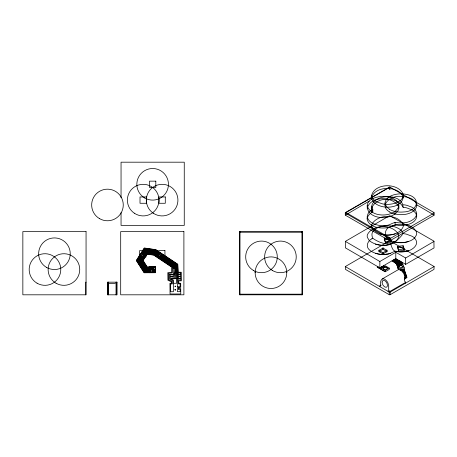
<?xml version="1.0" encoding="UTF-8"?>
<svg xmlns="http://www.w3.org/2000/svg" width="457" height="457" viewBox="0 0 457 457"><rect width="100%" height="100%" fill="white"/><g stroke="black" fill="none" stroke-linecap="round" stroke-linejoin="round"><path stroke-width="0.69" d="M255.155 272.686L255.212 271.384M371.69 206.21C373.917 193.454 402.943 193.088 403.131 207.324A25.472 25.472 0 0 1 406.793 207.889L412.06 209.9A13.242 13.242 0 0 1 413.619 210.951L415.659 213.116L416.635 215.613A5.295 5.295 0 0 1 416.607 217.269C415.059 223.039 408.17 224.913 402.92 225.398A27.237 27.237 0 0 1 398.276 225.352C393.945 223.456 390.695 228.323 386.245 227.86C379.538 228.5 369.673 227.34 367.285 219.846A5.295 5.295 0 0 1 367.257 218.189L368.233 215.693L370.273 213.533A13.242 13.242 0 0 1 371.832 212.482L372.792 211.974L372.792 209.392L371.69 206.21L371.684 208.615A6.015 6.015 0 0 0 372.815 211.957M433.836 212.454L389.964 187.142L389.29 187.324L389.41 189.455A1.005 1.005 0 0 1 390.072 189.478L390.164 189.518M345.355 212.711A0.634 0.634 0 0 0 345.286 213.002L389.358 238.588A1.005 1.005 0 0 0 390.072 238.588L434.15 213.019L433.984 215.31L390.027 240.673A1.005 1.005 0 0 1 389.358 240.65L345.315 215.173L369.222 201.097M345.349 241.387L389.335 215.83A1.291 1.291 0 0 1 390.032 215.813L433.922 241.113L434.019 247.928L405.662 264.346L395.796 258.651L379.853 267.859L345.366 247.843L345.349 241.387L379.853 261.495L395.796 252.293L405.662 257.988L405.662 264.346M345.286 266.574L389.358 292.166A1.005 1.005 0 0 0 390.021 292.177L434.144 266.54L433.984 269.402L390.027 294.765A1.005 1.005 0 0 1 389.358 294.742L345.452 269.402L345.286 266.574L389.41 240.97A1.005 1.005 0 0 1 390.072 240.988C392.129 240.953 389.752 235.623 387.645 237.869A22.679 22.679 0 0 1 384.526 238.183L385.548 242.833L391.118 242.113L391.118 240.759M367.205 205.553C367.811 199.263 375.511 197.018 380.687 196.527A27.26 27.26 0 0 1 385.291 196.521C390.398 197.047 396.796 198.841 398.647 204.233A5.33 5.33 0 0 1 398.635 206.895C393.54 218.08 370.239 217.749 367.205 205.553C366.348 220.325 393.454 221.325 398.635 209.472A5.33 5.33 0 0 0 398.647 206.815C393.357 195.962 370.633 195.613 367.205 208.129M371.684 195.236C375.031 182.766 398.795 182.629 403.234 194.488A5.295 5.295 0 0 1 403.211 196.144C401.726 201.754 395.122 203.685 390.01 204.239A27.226 27.226 0 0 1 385.245 204.268A25.958 25.958 0 0 1 382.64 203.919L376.734 201.92A13.076 13.076 0 0 1 374.329 200.297L372.792 198.589A6.01 6.01 0 0 1 371.65 195.236L371.684 197.818A5.358 5.358 0 0 0 371.844 199.098C376.751 210.888 404.045 209.94 403.291 195.236M371.684 197.818C374.551 185.068 400.383 185.553 403.291 197.818M389.712 209.42L386.559 206.821L385.137 203.719A5.295 5.295 0 0 1 385.165 202.063C386.651 196.453 393.249 194.522 398.361 193.962A27.226 27.226 0 0 1 403.131 193.939A25.958 25.958 0 0 1 405.73 194.288C421.937 196.784 418.509 211.694 403.205 211.997A27.237 27.237 0 0 1 398.447 211.985L395.059 211.454A19.377 19.377 0 0 1 389.701 209.449M416.687 202.971C418.155 210.591 409.358 214.299 403.205 214.579A27.237 27.237 0 0 1 398.447 214.567L395.059 214.03A19.377 19.377 0 0 1 389.701 212.025M434.087 241.387L405.662 257.988M371.69 208.449C375.346 196.264 397.921 196.196 403.131 207.324M389.712 212.002C377.533 204.913 392.386 194.865 400.886 196.43C406.804 196.504 415.824 198.435 416.687 205.553M387.376 268.248L387.01 267.419L385.685 266.911A3.673 3.673 0 0 0 384.811 266.911C382.726 266.762 382.726 269.476 384.811 269.327A3.673 3.673 0 0 0 385.685 269.327L386.89 268.91L387.376 268.248A1.251 1.251 0 0 0 386.748 267.591L385.685 267.231A3.673 3.673 0 0 0 384.811 267.231L383.737 267.568A1.251 1.251 0 0 0 383.097 268.265M345.286 212.962L389.718 187.199M398.772 266.739L400.029 265.768A3.559 3.559 0 0 1 401.474 265.717L402.988 266.654M377.442 266.471L377.179 267.156L385.245 271.738L389.284 269.407L389.284 268.116L385.245 265.791L381.212 268.116L381.212 269.407L385.245 271.738L385.245 270.447L389.284 268.116M377.351 267.248L377.568 266.54M378.299 266.985L381.212 268.642M383.354 265.837L383.954 266.534M383.429 266.237L383.572 265.711M345.572 212.476L345.452 213.248M387.21 243.838A24.152 24.152 0 0 1 379.904 242.181A33.241 33.241 0 0 1 372.815 238.274C367.634 227.072 386.662 224.244 393.768 226.569C396.545 227.203 405.525 231.025 402.04 235.064C399.041 238.76 395.425 242.33 390.746 243.707M414.596 238.04L416.538 234.767A5.33 5.33 0 0 0 416.504 232.087C412.145 222.97 398.881 223.05 390.769 226.495C383.623 228.54 383.657 238.171 390.541 240.393A20.211 20.211 0 0 0 395.071 241.964L398.453 242.513A27.237 27.237 0 0 0 403.211 242.524C407.301 242.136 411.563 240.953 414.596 238.04A12.23 12.23 0 0 0 412.06 236.24L406.199 234.087A25.758 25.758 0 0 0 403.137 233.647M369.353 240.668C361.241 250.545 379.133 255.949 386.251 254.189C390.701 254.652 393.951 249.785 398.281 251.676A27.237 27.237 0 0 0 402.925 251.727C409.661 252.23 421.308 245.323 414.55 238.091M173.066 263.763L175.591 265.448L175.494 277.096L170.215 276.759L170.227 278.347L176.356 277.919L176.442 264.991L161.161 254.766L160.693 255.457L173.094 263.74M404.634 279.164L406.987 277.416L404.125 269.167M403.131 204.742A25.472 25.472 0 0 1 406.793 205.307L411.608 207.072A11.899 11.899 0 0 1 415.013 209.637C420.743 217.092 409.409 223.136 402.92 222.816A27.237 27.237 0 0 1 398.276 222.77C393.466 220.908 389.69 226.352 384.64 225.427C377.596 226.843 362.641 221.239 368.902 212.242A11.688 11.688 0 0 1 371.844 209.923L372.792 209.392M404.634 277.685L405.53 277.159L402.846 269.322M404.634 278.016L405.965 277.239L403.2 269.276M404.634 278.661L406.804 277.388L403.982 269.184M345.601 212.454L389.404 187.164M378.979 251.618L383.012 249.293L387.045 251.618L387.045 250.242A18.229 18.229 0 0 1 383.017 252.584L383.012 253.949L378.979 251.618L378.979 250.242M383.012 253.949L387.045 251.618M382.098 279.016L397.973 269.853A1.879 1.879 0 0 1 398.43 269.664L400.555 270.03L402.868 272.092A9.477 9.477 0 0 1 403.999 274.051L404.616 276.468L404.634 281.009A0.674 0.674 0 0 0 404.965 281.575L405.336 281.798A0.674 0.674 0 0 1 405.656 282.363L405.662 283.174M379.853 286.688L379.887 285.722L380.881 285.122M389.404 290.995A2.936 2.936 0 0 1 389.598 291.069L390.147 291.309L405.662 282.363M371.838 238.805L372.798 238.297M379.973 285.654C380.275 285.596 380.795 286.271 380.881 285.711C379.264 280.13 382.955 275.971 386.919 281.301A9.477 9.477 0 0 1 388.05 283.26L388.673 285.676L388.69 290.218A0.674 0.674 0 0 0 389.021 290.778L389.273 294.702M404.251 248.945L398.664 249.602L397.527 246.374L403.12 245.717L404.251 248.945L404.251 250.327L398.664 250.979L397.527 247.751L397.527 246.374M384.303 238.188L384.303 239.622L389.872 238.902L391.118 242.113M392.037 260.827L396.47 263.883L398.493 269.647M392.255 260.701L396.705 263.843L397.527 266.197M397.527 247.751L403.12 247.1L404.251 250.327M397.104 265.488L398.567 269.63L397.527 266.58L397.527 265.288L403.12 264.637L404.251 267.865L404.251 269.156L399.692 269.687M397.527 265.288L398.664 268.516L404.251 267.865M393.22 260.142L397.704 263.569L398.161 264.843L398.978 265.031M398.344 265.106L399.195 265.094M385.548 241.57L390.124 241.01L434.144 266.54M154.489 267.179L147.171 267.236L142.881 260.479L147.045 253.983L153.895 254.92L172.318 267.202L172.363 272.978L168.507 273.315L168.604 279.753L171.883 281.244L171.929 283.963L170.627 283.974L170.69 291.743L173.414 291.72L173.352 283.928L172.9 283.934L172.826 280.598L169.547 279.107L169.461 274.234L169.724 274.56L173.392 274.531L173.117 266.791L159.002 257.365L159.31 257.171L160.761 258.131L161.23 257.44L159.299 256.177L158.242 256.874L154.146 254.183L146.588 253.132L144.555 256.32L144.361 256.017L145.32 254.515L144.629 254.075L143.389 256.023L144.109 257.057L141.887 260.559L146.686 268.145L150.616 268.11L150.473 268.442L148.725 268.459L148.731 269.287L151.027 269.264L151.513 268.105L154.472 268.076L154.466 267.179M239.371 294.177L302.557 294.177A0.634 0.634 0 0 1 301.94 294.811L239.994 294.811A0.634 0.634 0 0 1 239.359 294.177L239.359 232.236L302.557 232.236L302.568 294.177A0.788 0.6 -0.1 0 1 302.146 294.839M86.036 282.169L85.739 282.169L85.739 294.811M109.16 283.42L115.21 283.42M393.22 241.479L395.037 242.004A24.072 24.072 0 0 0 400.892 242.736M390.147 291.309L390.164 294.702M383.429 266.083L384.091 266.46M382.406 266.385L383.32 266.899M382.189 266.511L383.103 267.025M381.601 266.848L382.515 267.368M381.418 266.957L382.332 267.471M380.835 267.294L381.744 267.813M380.647 267.396L381.561 267.916M380.064 267.739L381.212 268.39M377.351 267.117L381.212 269.31M416.687 204.833L434.15 215.064M345.915 212.482L389.718 237.771M381.212 268.116L385.245 270.447M396.619 264.3L396.882 264.843M392.991 260.273L397.407 263.649M398.841 260.41L401.64 262.547L402.4 264.717M400.435 264.871L399.789 263.026L394.808 259.222M399.595 263.398L400.298 264.963M394.014 259.679L398.738 263.295L398.601 263.7M393.814 259.799L398.487 263.363L398.978 264.752M397.51 263.935L398.11 265.22M395.408 258.879L400.526 262.832L401.223 264.78M399.829 260.981L401.794 262.495L402.566 264.7M401.657 264.809L400.943 262.764L395.671 258.725M400.578 262.998L401.474 264.826M394.602 259.342L399.492 263.089L400.178 264.98M369.307 240.622C377.134 247.174 394.322 247.831 398.738 236.966A5.301 5.301 0 0 0 398.738 235.184C393.911 223.936 372.929 223.696 367.399 234.67A5.33 5.33 0 0 0 367.365 237.349L369.307 240.622A12.23 12.23 0 0 1 371.844 238.817M384.303 239.622L385.548 242.833M398.79 263.438L399.361 265.077M398.79 263.957L399.195 265.094L399.247 264.712M397.424 263.695L397.984 265.237M403.028 269.299L405.816 277.325M400.915 269.544L401.229 270.453M400.995 270.287L400.743 269.567L400.932 270.247M402.011 269.419L402.977 272.241M401.829 269.436L402.657 271.824M390.164 187.456L390.032 187.164A0.634 0.634 0 0 0 389.747 187.079M286.705 271.389L286.762 272.686A15.801 15.801 0 0 1 263.055 286.373A15.801 15.801 0 0 1 263.055 259.005A15.801 15.801 0 0 1 286.762 272.686M416.687 213.773L416.687 216.35M405.53 277.159L405.53 277.49M403.12 245.717L403.12 247.1M401.794 262.495L401.794 262.986M400.943 262.764L400.943 263.278M400.349 264.592L400.349 264.957M399.875 263.249L399.875 263.769M399.789 263.026L399.789 263.546M398.812 205.553L398.812 208.129M398.664 249.602L398.664 250.979M398.664 268.516L398.664 269.613M398.161 264.843L398.161 265.214M397.704 263.569L397.739 264.163M396.705 263.843L396.705 264.363M396.55 263.74L396.55 264.117M395.796 252.293L395.796 258.651M395.059 211.454L395.059 214.03M395.059 222.251L395.059 224.833M390.164 238.548L390.164 240.611M389.872 237.377L389.872 238.902M389.273 238.548L389.273 240.611M388.073 290.772L388.073 291.292M385.085 202.971L385.085 205.553M387.039 250.259A18.229 18.229 0 0 1 383.023 247.9L383.012 249.293M379.853 261.495L379.853 267.859M371.832 209.9L371.832 212.482M367.205 216.35L367.205 218.932M345.286 213.002L345.286 215.064M301.94 231.613L301.94 294.794M239.994 231.613L239.994 294.799M121.048 197.698L121.048 162.189L184.257 162.189L184.257 225.398L121.048 225.398L121.048 212.614M116.701 282.169L116.701 294.811M116.341 282.169L116.341 294.811M116.027 282.169L116.027 294.811M108.52 282.169L108.52 294.811M108.206 282.169L108.206 294.811M107.846 282.169L107.846 294.811M239.359 232.236A0.634 0.634 0 0 1 239.994 231.602L301.94 231.602A0.634 0.634 0 0 1 302.568 232.236M301.78 231.602A0.788 0.788 0 0 1 302.568 232.39M239.359 232.39A0.788 0.788 0 0 1 240.154 231.602M240.154 294.811A0.788 0.788 0 0 1 239.359 294.022M395.065 251.161A1.44 1.44 0 0 1 394.751 251.11L393.294 249.928A9.477 9.477 0 0 1 392.512 248.665A19.862 19.862 0 0 1 391.678 246.809L390.615 243.747A21.976 21.976 0 0 1 387.21 243.815M383.006 247.9A18.229 18.229 0 0 1 378.984 250.259M383.006 252.584A18.229 18.229 0 0 1 378.99 250.23M389.318 187.439A0.954 0.954 0 0 1 390.118 187.439M390.695 244.107A24.649 24.649 0 0 1 375.328 244.107M395.174 233.79A24.649 24.649 0 0 1 379.813 233.79M408.558 241.467A24.689 24.689 0 0 1 400.892 242.753M390.695 253.281A24.649 24.649 0 0 1 375.328 253.281M408.478 250.67A24.667 24.667 0 0 1 400.892 251.927A24.112 24.112 0 0 1 394.859 251.133M433.893 212.494A0.634 0.634 0 0 1 434.144 212.928M177.419 286.642L177.413 291.709L180.184 291.663L180.167 289.555L178.367 289.572L178.367 286.636L180.121 286.619L180.098 283.877L178.367 283.888L177.979 279.844L180.755 280.107L180.738 278.519L178.327 278.542L178.327 278.987L177.83 279.016L177.619 264.363L155.791 249.842L144.343 248.225L136.512 260.507L144.212 272.612L154.483 272.532L154.477 271.704L151.518 271.726L152.164 269.213L153.843 269.196L153.838 268.368L151.633 268.385L150.679 270.475L150.69 271.732L144.726 271.778L137.557 260.496L141.036 254.955L142.807 256.88L141.893 258.308L142.584 258.753L143.778 256.874L142.55 254.943L141.504 254.263L144.823 249.076L155.563 250.596L160.396 253.829L158.465 255.549L157.059 254.612L156.597 255.303L158.425 256.52C160.241 256.383 160.715 252.921 162.372 255.137L176.842 264.774L177.419 286.642M174.808 273.812L174.803 276.011L170.238 276.428L170.221 274.84L173.397 274.817L173.397 275.194L173.968 275.188L174.591 270.59L174.528 266.025L160.104 256.314L160.573 255.623L175.379 265.517L175.471 270.63L174.808 273.812M178.967 287.367L178.95 288.596L180.726 288.584L180.772 294.005L170.044 293.994L169.935 283.369L171.238 283.357L171.204 281.723L167.925 280.232L167.816 272.68L171.672 272.343L171.592 268.39L172.106 267.391L153.775 255.137L147.114 254.172L143.07 260.501L147.245 267.048L155.409 266.985L155.454 272.686L144.138 272.778L136.3 260.507L144.269 247.991L155.837 249.671L177.784 264.266L178.396 272.263L181.303 272.241L181.349 280.838L178.607 280.855L178.978 283.294L180.709 283.277L180.738 287.35L178.967 287.367M175.031 286.322C175.637 287.476 175.934 285.208 175.031 286.322M382.121 281.98L382.109 282.255A4.164 4.164 0 0 0 382.178 282.974L382.435 283.917A6.409 6.409 0 0 0 383.503 285.768L384.188 286.465A3.587 3.587 0 0 0 385.377 287.156L386.382 287.19A1.274 1.274 0 0 0 386.919 286.876L387.387 285.991A2.976 2.976 0 0 0 387.456 285.339L387.016 283.397A6.489 6.489 0 0 0 386.245 282.055C385.479 280.404 382.235 279.421 382.121 281.98M174.842 289.761C175.779 291.612 176.168 288.133 174.842 289.761M371.884 224.336L371.752 224.975A5.307 5.307 0 0 0 371.815 226.895C376.991 237.977 398.241 237.971 403.205 226.723A5.301 5.301 0 0 0 403.2 224.753C398.11 213.653 377.545 213.682 371.884 224.336M398.835 266.237L398.784 266.357A0.725 0.725 0 0 0 398.767 266.711L400.303 267.762A3.633 3.633 0 0 0 401.503 267.762L403 266.797A0.725 0.725 0 0 0 403.017 266.442L401.474 265.386A3.633 3.633 0 0 0 400.281 265.391L398.835 266.237M143.144 252.287L141.956 254.166L142.647 254.612L145.355 250.373L155.072 251.738L158.979 254.36L159.447 253.669L155.351 250.979L144.949 249.476L143.144 252.287M144.029 252.892L142.835 254.772L143.527 255.217L145.863 251.578L154.655 252.807L158.368 255.263L158.836 254.572L154.934 252.024L145.452 250.682L144.029 252.892M140.882 255.88L137.911 260.519L144.863 271.469L150.284 271.429L150.279 270.601L145.332 270.641L138.905 260.513L141.567 256.32L140.882 255.88M141.47 258.502L140.185 260.524L145.914 269.544L150.267 269.51L150.279 270.338L145.446 270.378L139.191 260.507L141.784 256.486L142.475 256.931L141.47 258.502M141.681 258.639L140.493 260.524L146.029 269.282L148.325 269.264L148.319 268.436L146.52 268.453L141.51 260.513L142.418 259.085L141.681 258.639M146.006 251.881L144.818 253.761L145.503 254.206L146.417 252.778L154.26 253.875L156.145 255.115L156.608 254.423L154.563 253.069L146.006 251.881M161.635 257.697L161.167 258.388L173.494 266.602L173.506 268.328L174.334 268.322L174.317 266.168L161.635 257.697M154.506 269.43L152.33 269.447L152.335 270.276L154.512 270.258L154.506 269.43M154.517 270.515L152.335 270.533L152.347 271.361L154.523 271.344L154.517 270.515M180.646 272.909L178.23 272.932L178.247 274.514L180.658 274.497L180.646 272.909M180.641 274.754L178.224 274.777L178.236 276.365L180.652 276.342L180.641 274.754M180.681 276.674L178.264 276.696L178.276 278.279L180.692 278.262L180.681 276.674M176.265 278.581L170.849 278.981L173.46 280.164L173.534 283.289L176.682 283.266L176.265 278.581M155.814 181.155L149.49 181.155L149.49 187.473L155.814 187.473L155.814 181.155M146.331 196.956L140.013 196.956L140.013 203.274L146.331 203.274L146.331 196.956M165.291 196.956L158.973 196.956L158.973 203.274L165.291 203.274L165.291 196.956M86.059 231.602L22.85 231.602L22.85 294.811L86.059 294.811L86.059 231.602M183.897 231.602L120.694 231.602L120.694 294.811L183.897 294.811L183.897 231.602M145.977 250.567L139.653 250.567L139.653 256.885L145.977 256.885L145.977 250.567M164.937 250.567L158.619 250.567L158.619 256.885L164.937 256.885L164.937 250.567M155.454 266.368L149.136 266.368L149.136 272.686L155.454 272.686L155.454 266.368M117.015 282.169L107.532 282.169L107.532 294.811L117.015 294.811L117.015 282.169M253.589 270.573A15.801 15.801 0 0 0 277.296 256.885A15.801 15.801 0 0 0 253.589 243.198A15.801 15.801 0 0 0 253.589 270.573M272.538 270.573A15.801 15.801 0 0 0 296.239 256.885A15.801 15.801 0 0 0 272.538 243.198A15.801 15.801 0 0 0 272.538 270.573M99.563 218.657A15.801 15.801 0 0 0 123.264 204.976A15.801 15.801 0 0 0 99.563 191.289A15.801 15.801 0 0 0 99.563 218.657M153.266 213.202A15.801 15.801 0 0 0 177.887 201.24A15.801 15.801 0 0 0 155.22 185.902A15.801 15.801 0 0 0 153.266 213.202M144.743 197.995A15.801 15.801 0 0 0 168.444 184.314A15.801 15.801 0 0 0 144.743 170.627A15.801 15.801 0 0 0 144.743 197.995M134.324 213.202A15.801 15.801 0 0 0 158.939 201.24A15.801 15.801 0 0 0 136.272 185.902A15.801 15.801 0 0 0 134.324 213.202M56.028 283.214A15.801 15.801 0 0 0 79.729 269.527A15.801 15.801 0 0 0 56.028 255.84A15.801 15.801 0 0 0 56.028 283.214M37.08 283.214A15.801 15.801 0 0 0 60.781 269.527A15.801 15.801 0 0 0 37.08 255.84A15.801 15.801 0 0 0 37.08 283.214M46.545 267.408A15.801 15.801 0 0 0 70.247 253.726A15.801 15.801 0 0 0 46.545 240.039A15.801 15.801 0 0 0 46.545 267.408"/></g></svg>
